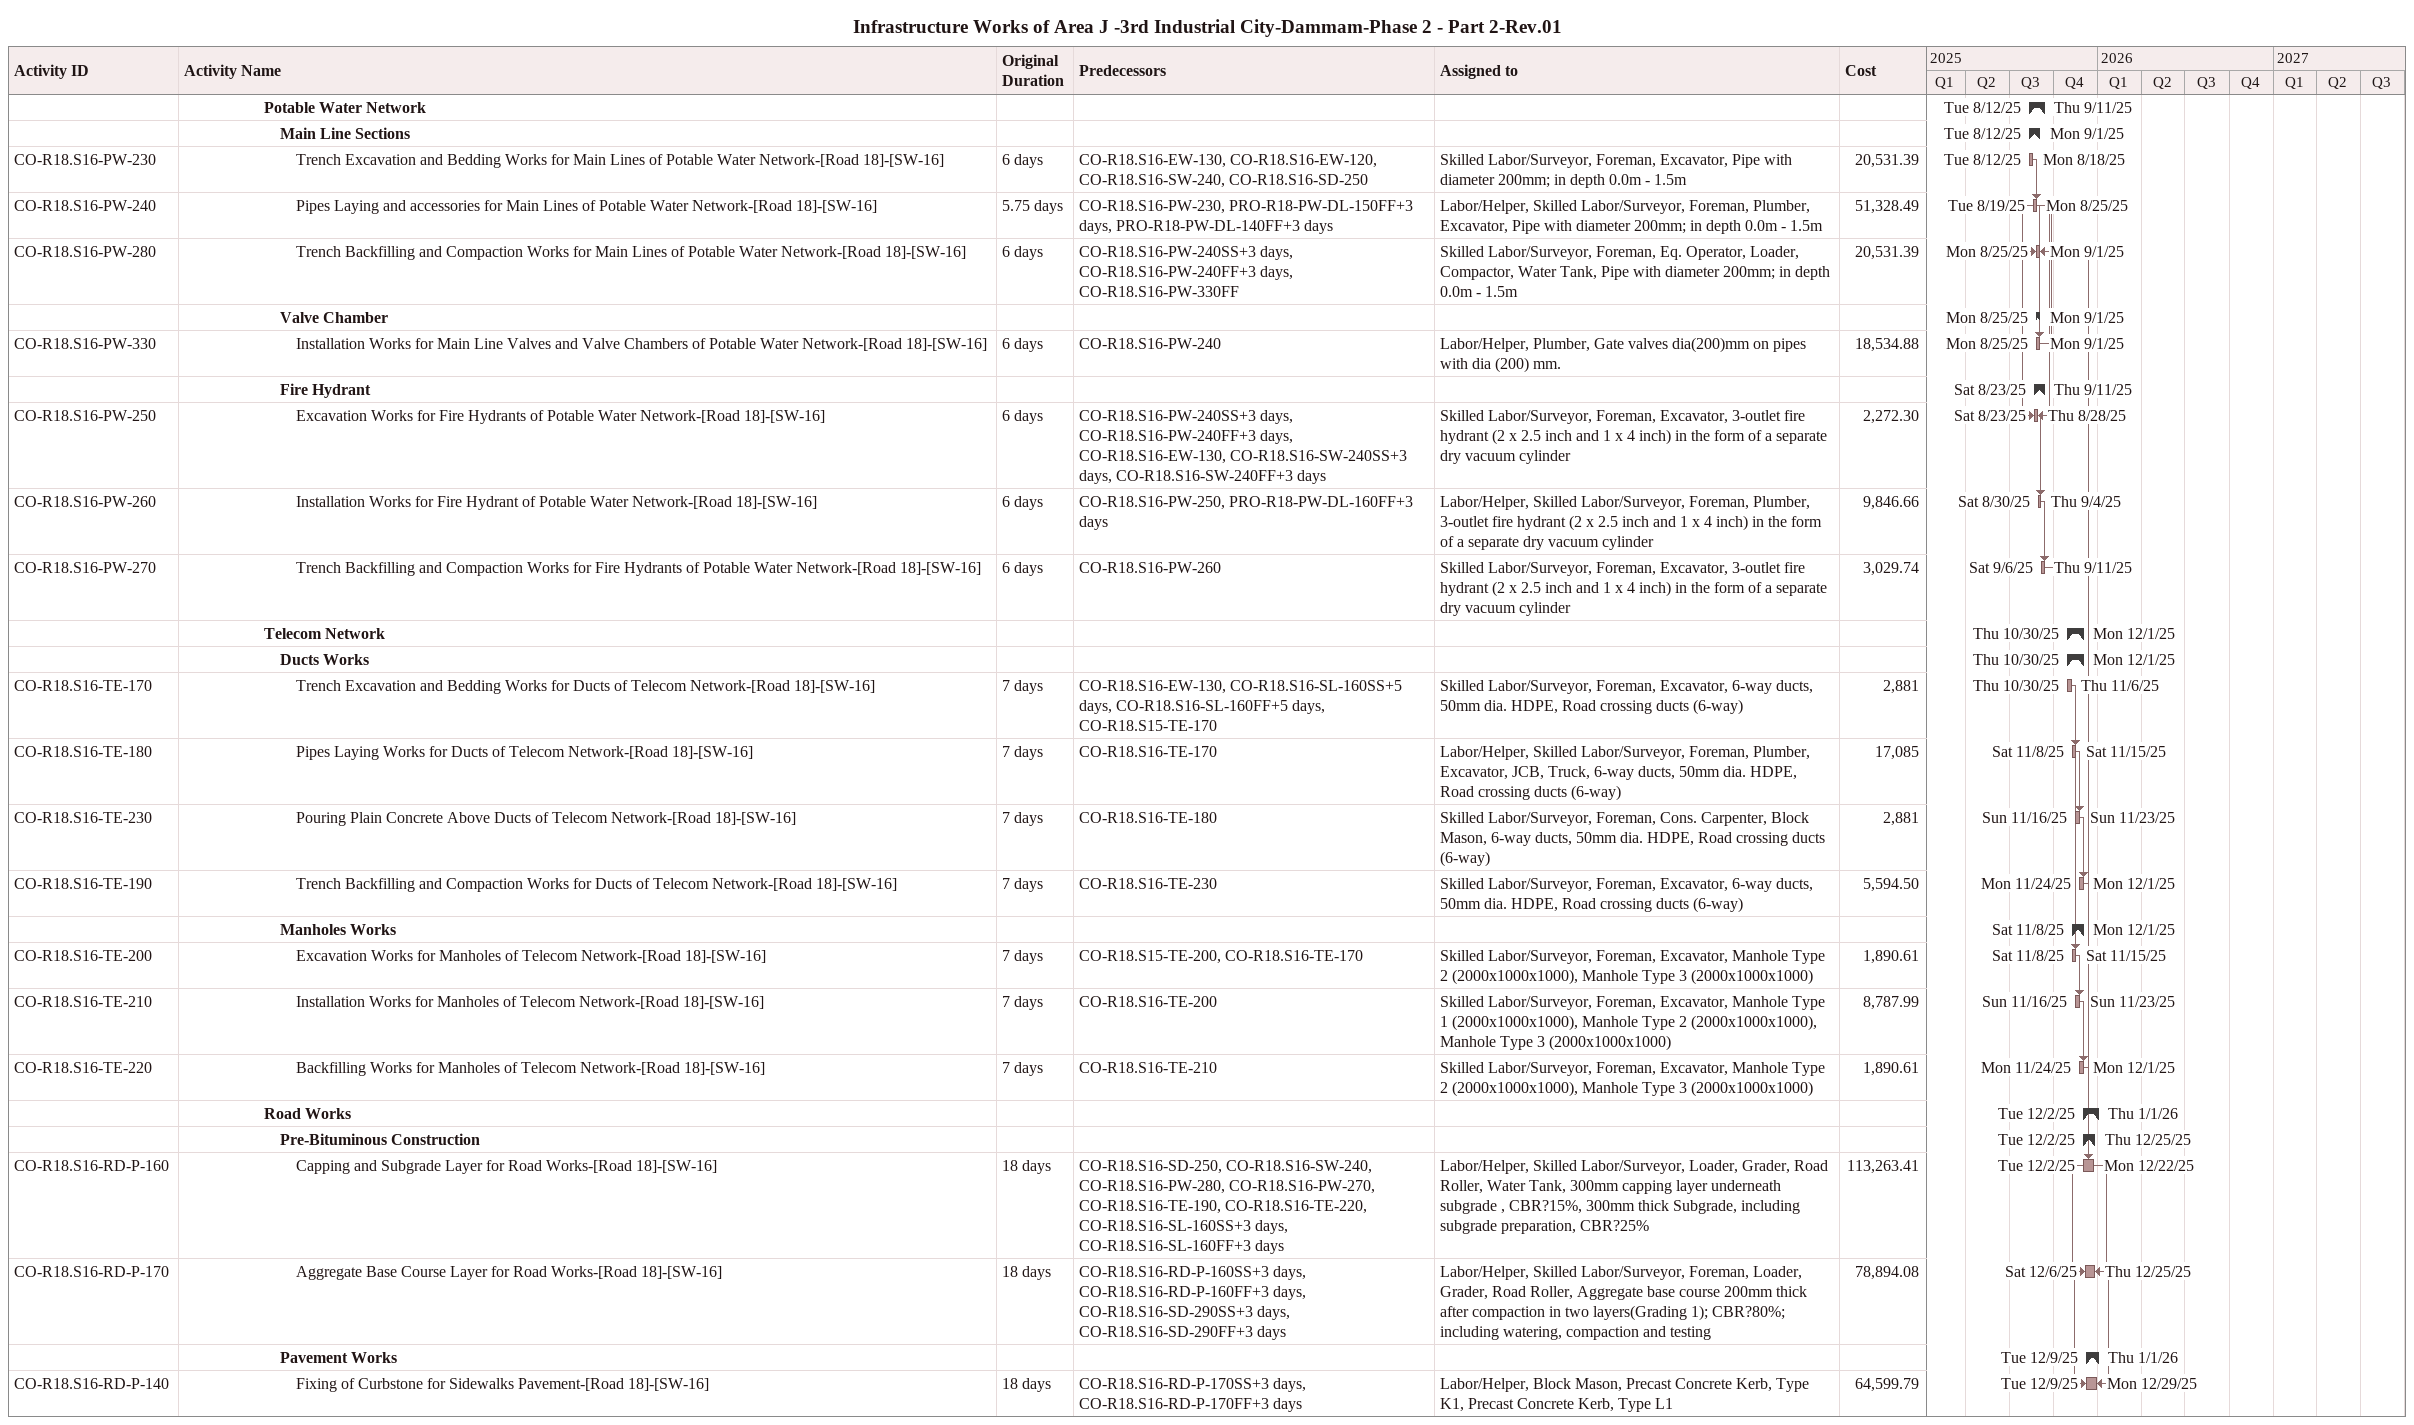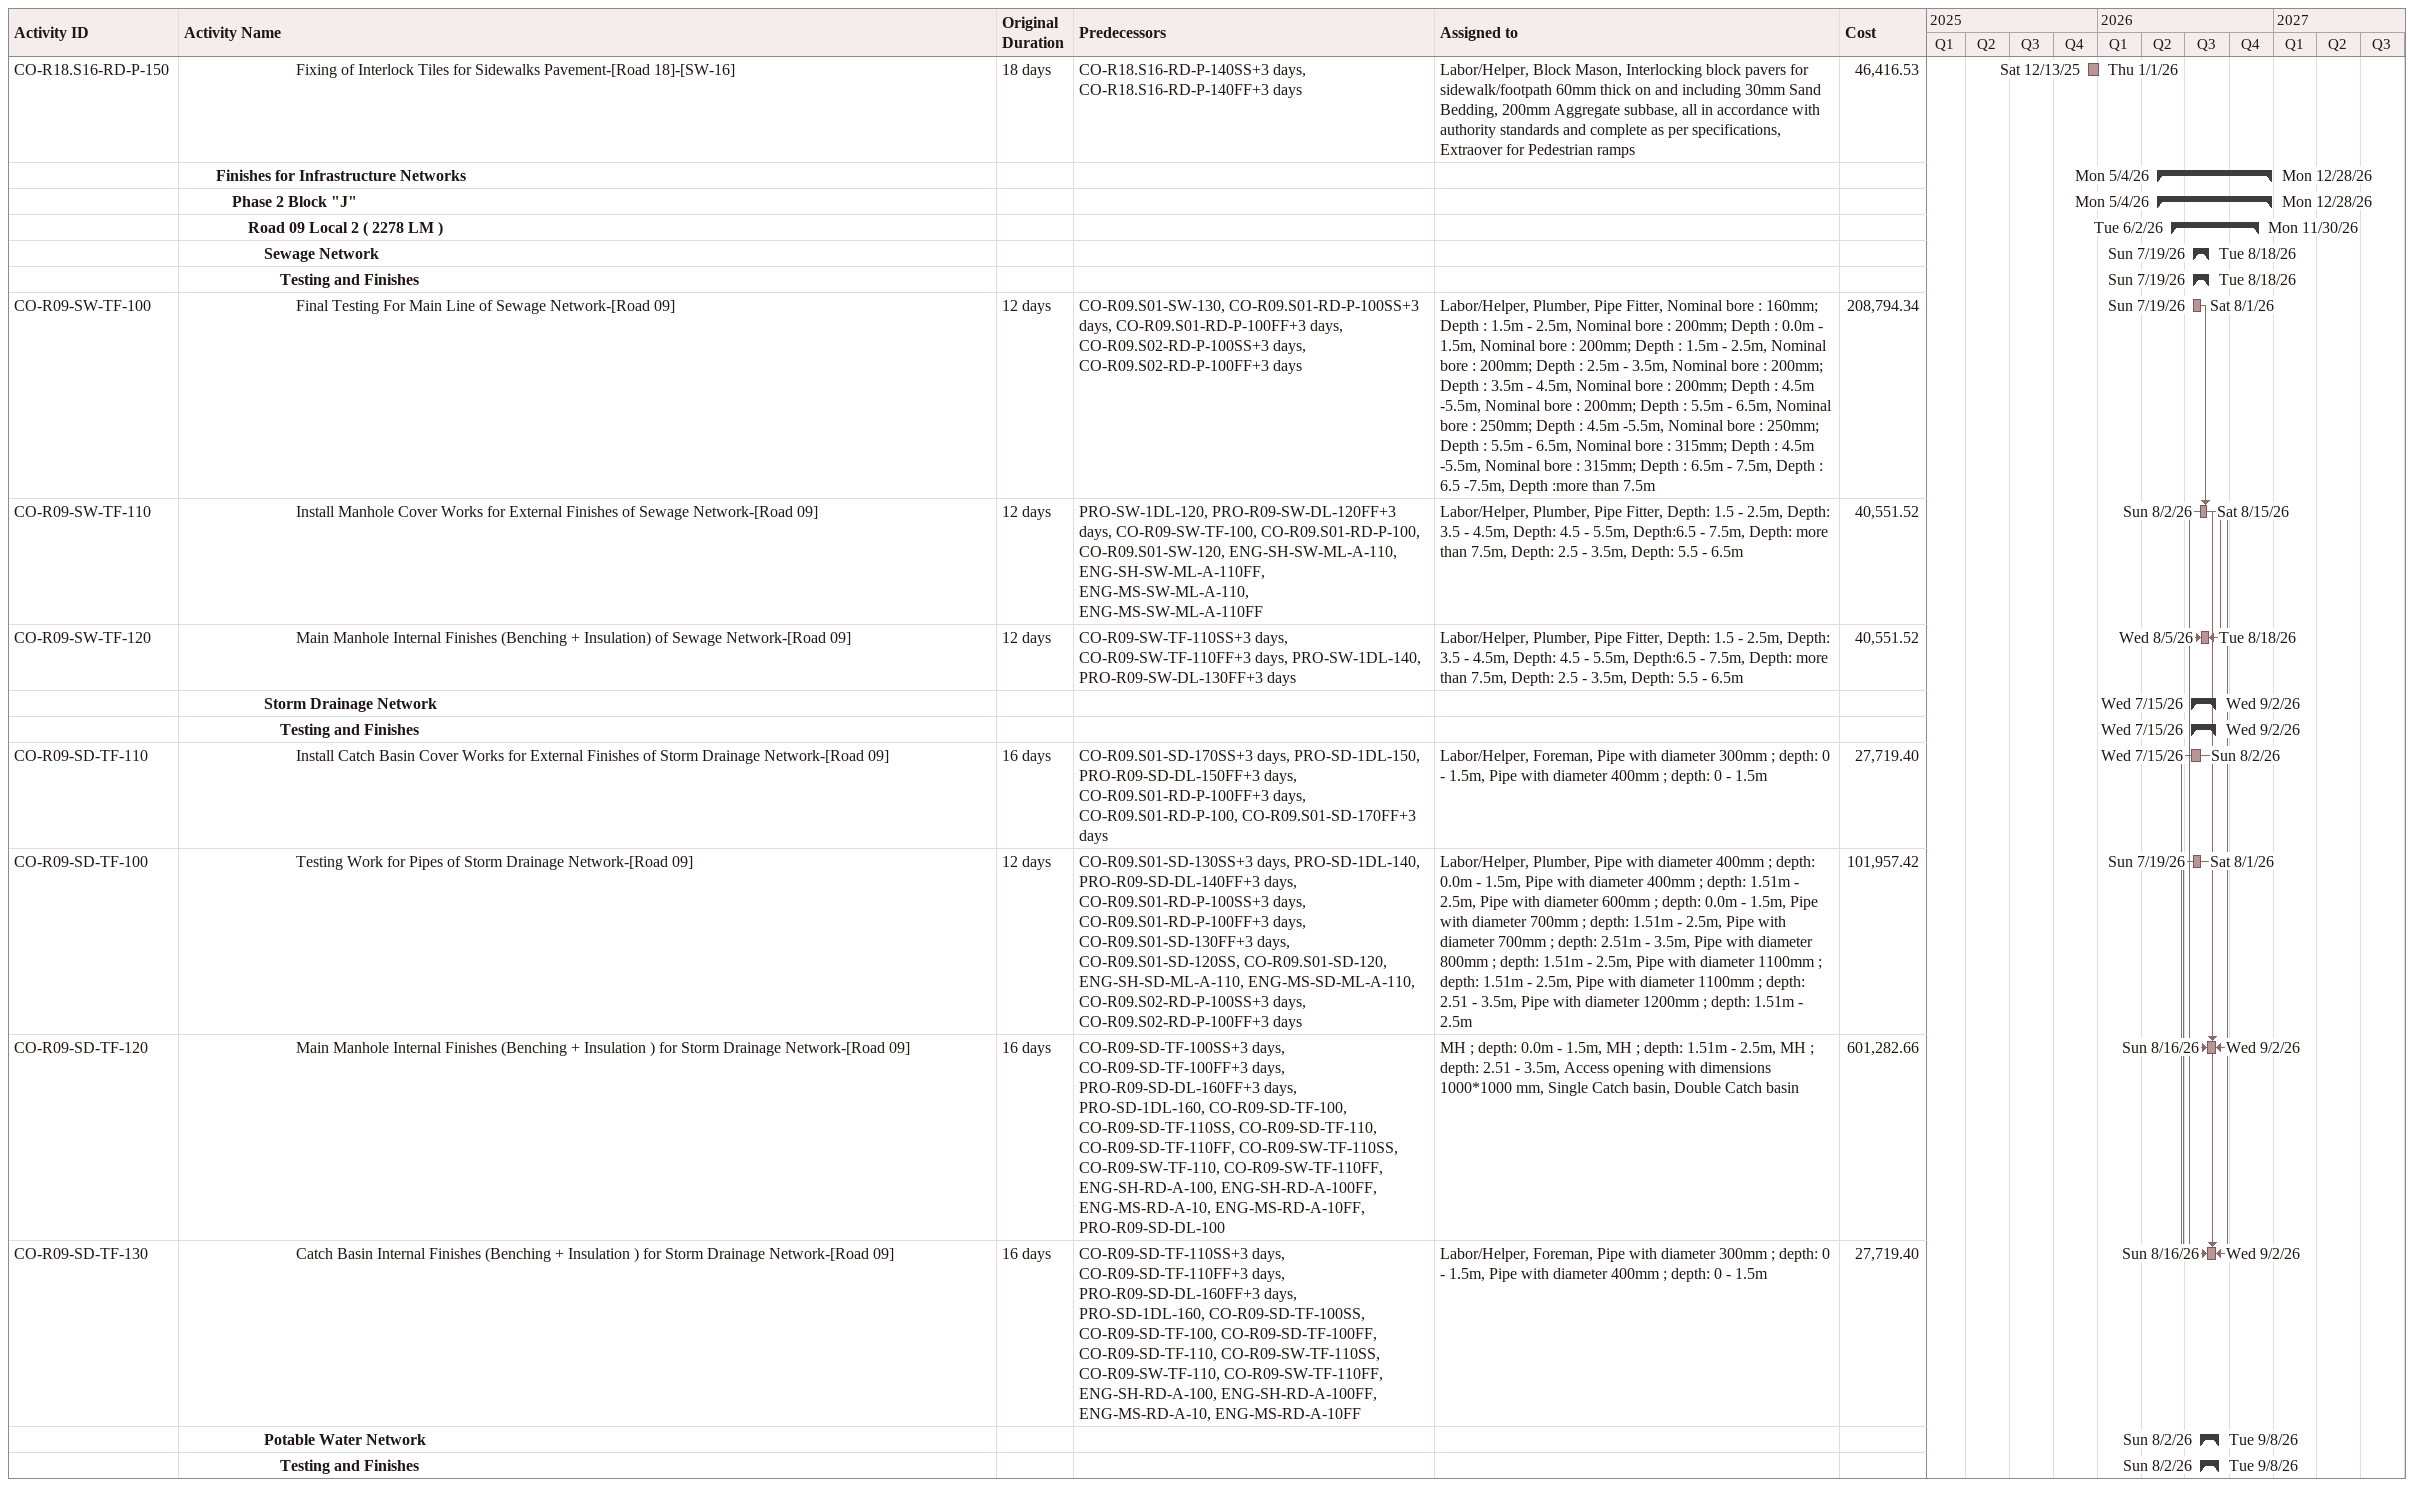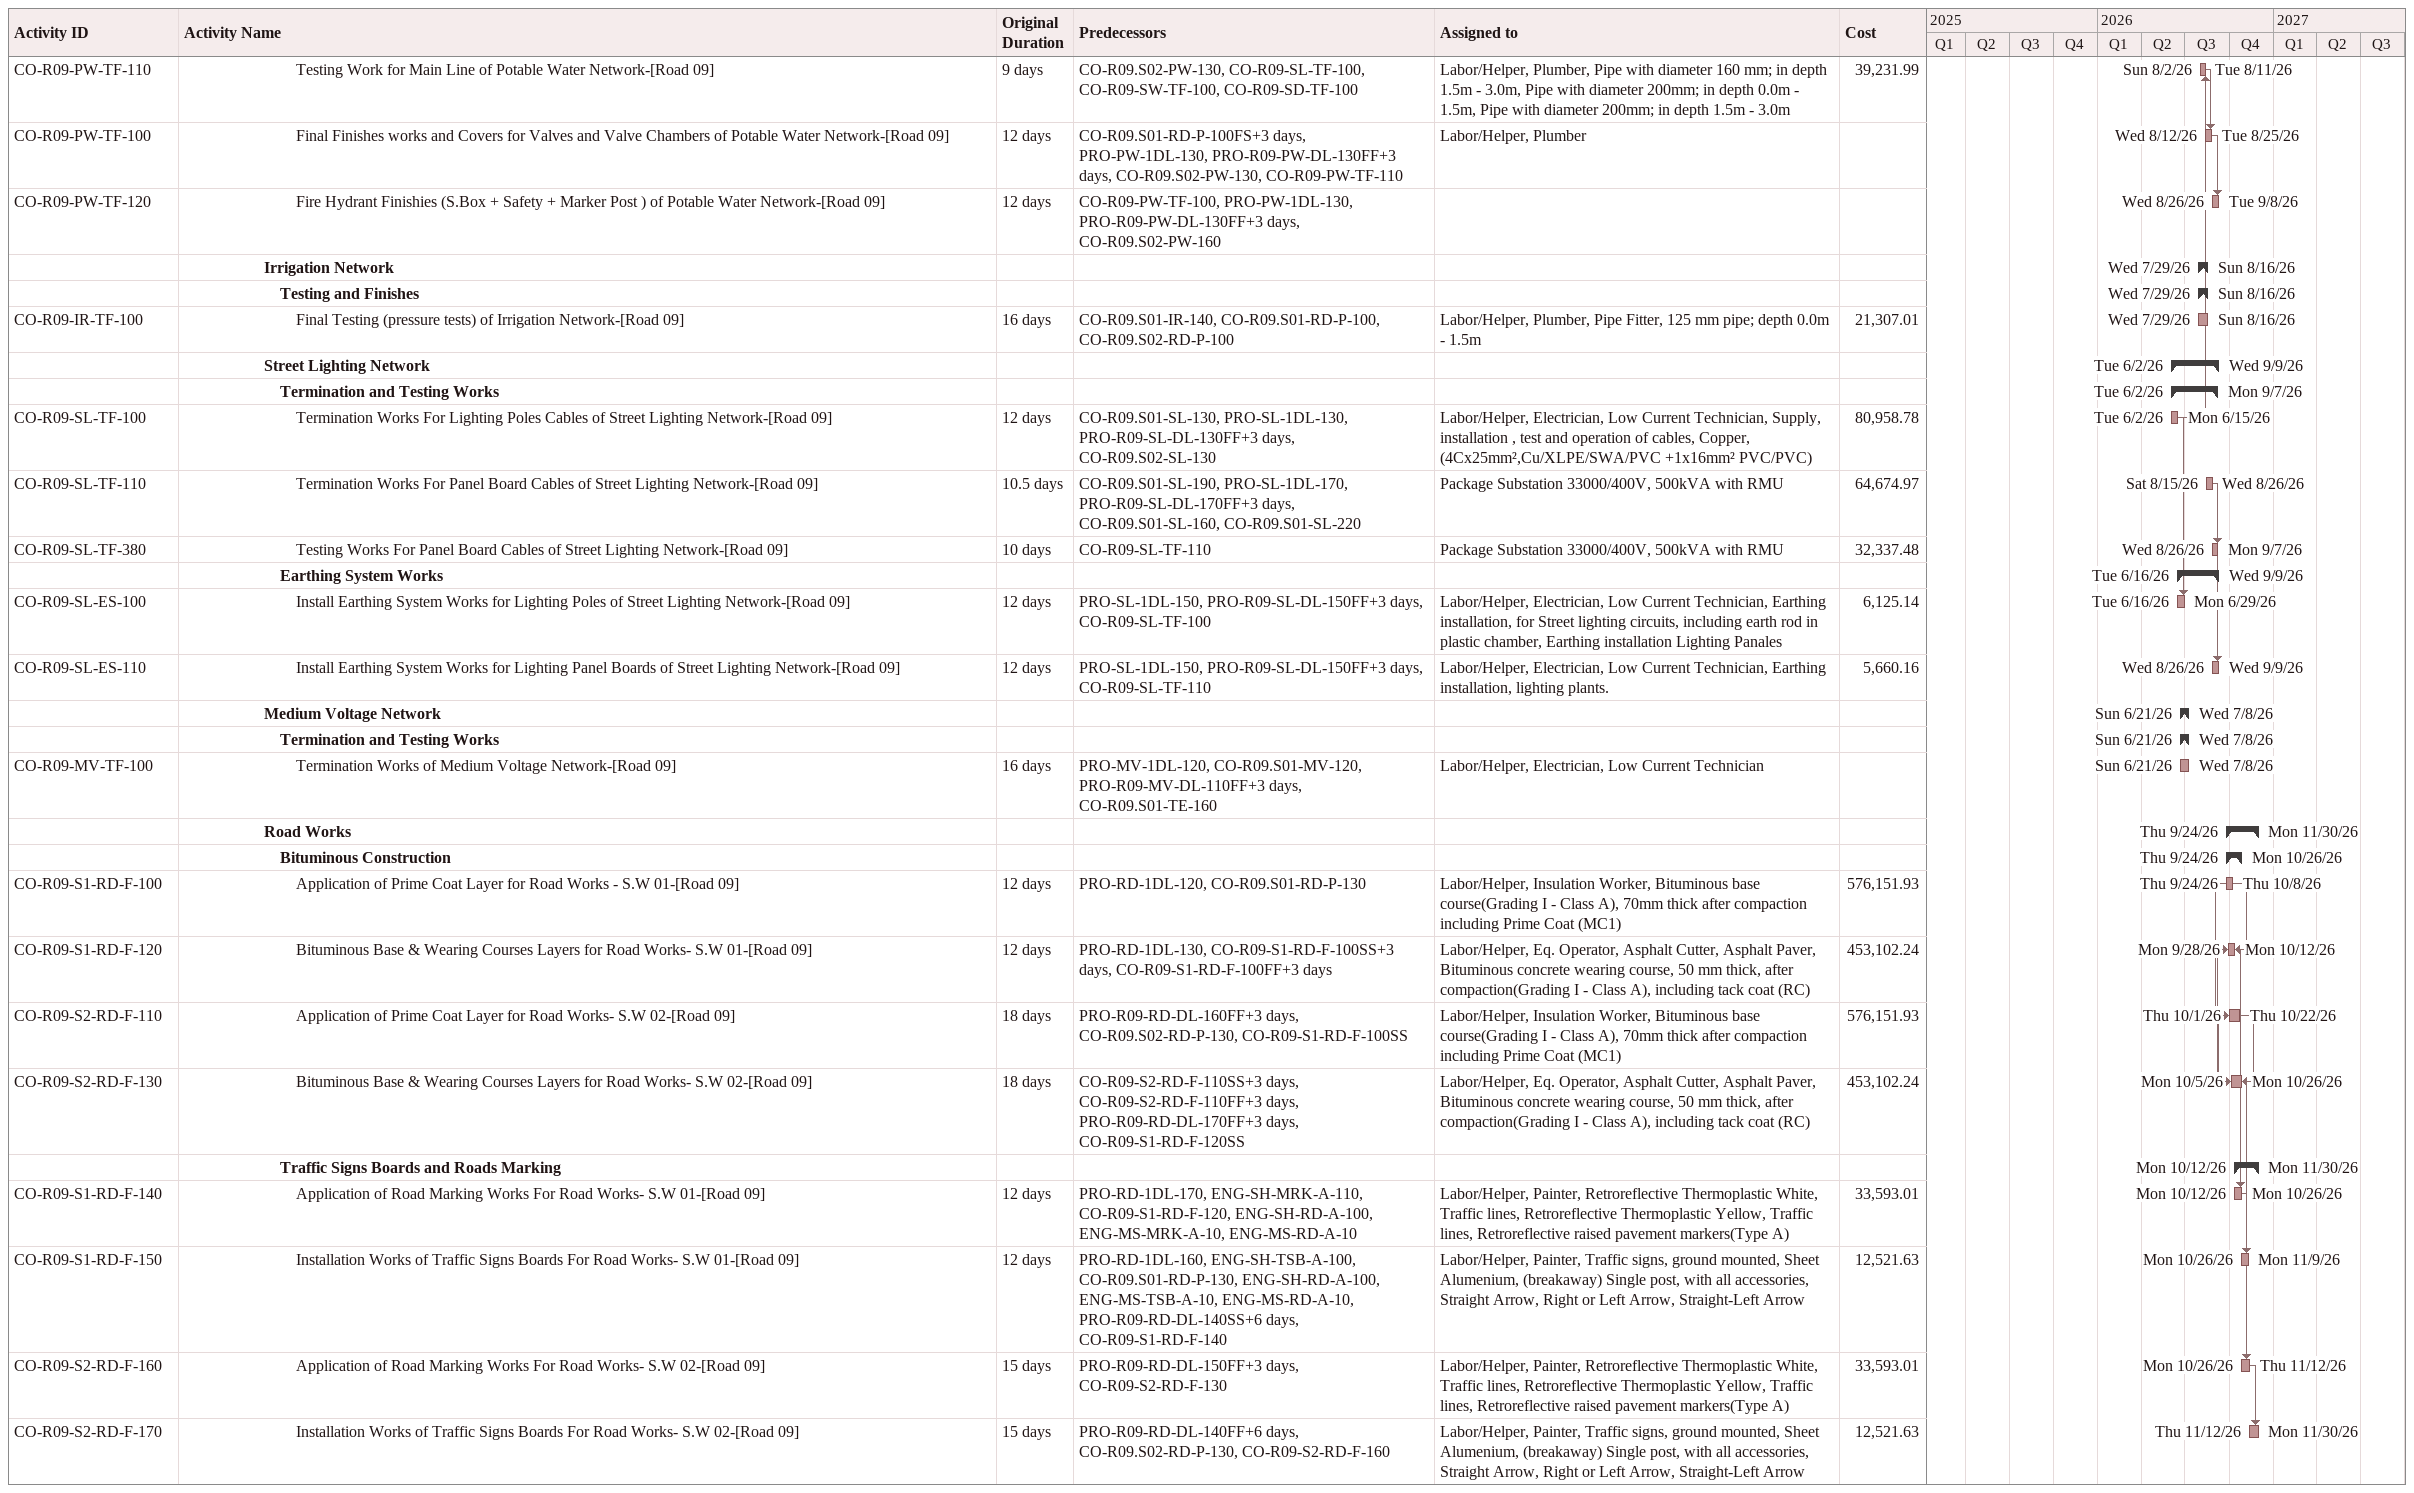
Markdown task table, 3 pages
Infrastructure Works of Area J -3rd Industrial City-Dammam-Phase 2 - Part 2-Rev.01

| ID | Level | Task | Original duration | Start | Finish | Predecessors | Resources | Cost |
|---|---|---|---|---|---|---|---|---|
|  | 6 | **Potable Water Network** |  | 2025-08-12 | 2025-09-11 |  |  |  |
|  | 7 | **Main Line Sections** |  | 2025-08-12 | 2025-09-01 |  |  |  |
| CO-R18.S16-PW-230 | 8 | Trench Excavation and Bedding Works for Main Lines of Potable Water Network-[Road 18]-[SW-16] | 6d | 2025-08-12 | 2025-08-18 | CO-R18.S16-EW-130, CO-R18.S16-EW-120, CO-R18.S16-SW-240, CO-R18.S16-SD-250 | Skilled Labor/Surveyor, Foreman, Excavator, Pipe with diameter 200mm; in depth 0.0m - 1.5m | 20531.39 |
| CO-R18.S16-PW-240 | 8 | Pipes Laying and accessories for Main Lines of Potable Water Network-[Road 18]-[SW-16] | 5.75d | 2025-08-19 | 2025-08-25 | CO-R18.S16-PW-230, PRO-R18-PW-DL-150FF+3d, PRO-R18-PW-DL-140FF+3d | Labor/Helper, Skilled Labor/Surveyor, Foreman, Plumber, Excavator, Pipe with diameter 200mm; in depth 0.0m - 1.5m | 51328.49 |
| CO-R18.S16-PW-280 | 8 | Trench Backfilling and Compaction Works for Main Lines of Potable Water Network-[Road 18]-[SW-16] | 6d | 2025-08-25 | 2025-09-01 | CO-R18.S16-PW-240SS+3d, CO-R18.S16-PW-240FF+3d, CO-R18.S16-PW-330FF | Skilled Labor/Surveyor, Foreman, Eq. Operator, Loader, Compactor, Water Tank, Pipe with diameter 200mm; in depth 0.0m - 1.5m | 20531.39 |
|  | 7 | **Valve Chamber** |  | 2025-08-25 | 2025-09-01 |  |  |  |
| CO-R18.S16-PW-330 | 8 | Installation Works for Main Line Valves and Valve Chambers of Potable Water Network-[Road 18]-[SW-16] | 6d | 2025-08-25 | 2025-09-01 | CO-R18.S16-PW-240 | Labor/Helper, Plumber, Gate valves dia(200)mm on pipes with dia (200) mm. | 18534.88 |
|  | 7 | **Fire Hydrant** |  | 2025-08-23 | 2025-09-11 |  |  |  |
| CO-R18.S16-PW-250 | 8 | Excavation Works for Fire Hydrants of Potable Water Network-[Road 18]-[SW-16] | 6d | 2025-08-23 | 2025-08-28 | CO-R18.S16-PW-240SS+3d, CO-R18.S16-PW-240FF+3d, CO-R18.S16-EW-130, CO-R18.S16-SW-240SS+3d, CO-R18.S16-SW-240FF+3d | Skilled Labor/Surveyor, Foreman, Excavator, 3-outlet fire hydrant (2 x 2.5 inch and 1 x 4 inch) in the form of a separate dry vacuum cylinder | 2272.30 |
| CO-R18.S16-PW-260 | 8 | Installation Works for Fire Hydrant of Potable Water Network-[Road 18]-[SW-16] | 6d | 2025-08-30 | 2025-09-04 | CO-R18.S16-PW-250, PRO-R18-PW-DL-160FF+3d | Labor/Helper, Skilled Labor/Surveyor, Foreman, Plumber, 3-outlet fire hydrant (2 x 2.5 inch and 1 x 4 inch) in the form of a separate dry vacuum cylinder | 9846.66 |
| CO-R18.S16-PW-270 | 8 | Trench Backfilling and Compaction Works for Fire Hydrants of Potable Water Network-[Road 18]-[SW-16] | 6d | 2025-09-06 | 2025-09-11 | CO-R18.S16-PW-260 | Skilled Labor/Surveyor, Foreman, Excavator, 3-outlet fire hydrant (2 x 2.5 inch and 1 x 4 inch) in the form of a separate dry vacuum cylinder | 3029.74 |
|  | 6 | **Telecom Network** |  | 2025-10-30 | 2025-12-01 |  |  |  |
|  | 7 | **Ducts Works** |  | 2025-10-30 | 2025-12-01 |  |  |  |
| CO-R18.S16-TE-170 | 8 | Trench Excavation and Bedding Works for Ducts of Telecom Network-[Road 18]-[SW-16] | 7d | 2025-10-30 | 2025-11-06 | CO-R18.S16-EW-130, CO-R18.S16-SL-160SS+5d, CO-R18.S16-SL-160FF+5d, CO-R18.S15-TE-170 | Skilled Labor/Surveyor, Foreman, Excavator, 6-way ducts, 50mm dia. HDPE, Road crossing ducts (6-way) | 2881 |
| CO-R18.S16-TE-180 | 8 | Pipes Laying Works for Ducts of Telecom Network-[Road 18]-[SW-16] | 7d | 2025-11-08 | 2025-11-15 | CO-R18.S16-TE-170 | Labor/Helper, Skilled Labor/Surveyor, Foreman, Plumber, Excavator, JCB, Truck, 6-way ducts, 50mm dia. HDPE, Road crossing ducts (6-way) | 17085 |
| CO-R18.S16-TE-230 | 8 | Pouring Plain Concrete Above Ducts of Telecom Network-[Road 18]-[SW-16] | 7d | 2025-11-16 | 2025-11-23 | CO-R18.S16-TE-180 | Skilled Labor/Surveyor, Foreman, Cons. Carpenter, Block Mason, 6-way ducts, 50mm dia. HDPE, Road crossing ducts (6-way) | 2881 |
| CO-R18.S16-TE-190 | 8 | Trench Backfilling and Compaction Works for Ducts of Telecom Network-[Road 18]-[SW-16] | 7d | 2025-11-24 | 2025-12-01 | CO-R18.S16-TE-230 | Skilled Labor/Surveyor, Foreman, Excavator, 6-way ducts, 50mm dia. HDPE, Road crossing ducts (6-way) | 5594.50 |
|  | 7 | **Manholes Works** |  | 2025-11-08 | 2025-12-01 |  |  |  |
| CO-R18.S16-TE-200 | 8 | Excavation Works for Manholes of Telecom Network-[Road 18]-[SW-16] | 7d | 2025-11-08 | 2025-11-15 | CO-R18.S15-TE-200, CO-R18.S16-TE-170 | Skilled Labor/Surveyor, Foreman, Excavator, Manhole Type 2 (2000x1000x1000), Manhole Type 3 (2000x1000x1000) | 1890.61 |
| CO-R18.S16-TE-210 | 8 | Installation Works for Manholes of Telecom Network-[Road 18]-[SW-16] | 7d | 2025-11-16 | 2025-11-23 | CO-R18.S16-TE-200 | Skilled Labor/Surveyor, Foreman, Excavator, Manhole Type 1 (2000x1000x1000), Manhole Type 2 (2000x1000x1000), Manhole Type 3 (2000x1000x1000) | 8787.99 |
| CO-R18.S16-TE-220 | 8 | Backfilling Works for Manholes of Telecom Network-[Road 18]-[SW-16] | 7d | 2025-11-24 | 2025-12-01 | CO-R18.S16-TE-210 | Skilled Labor/Surveyor, Foreman, Excavator, Manhole Type 2 (2000x1000x1000), Manhole Type 3 (2000x1000x1000) | 1890.61 |
|  | 6 | **Road Works** |  | 2025-12-02 | 2026-01-01 |  |  |  |
|  | 7 | **Pre-Bituminous Construction** |  | 2025-12-02 | 2025-12-25 |  |  |  |
| CO-R18.S16-RD-P-160 | 8 | Capping and Subgrade Layer for Road Works-[Road 18]-[SW-16] | 18d | 2025-12-02 | 2025-12-22 | CO-R18.S16-SD-250, CO-R18.S16-SW-240, CO-R18.S16-PW-280, CO-R18.S16-PW-270, CO-R18.S16-TE-190, CO-R18.S16-TE-220, CO-R18.S16-SL-160SS+3d, CO-R18.S16-SL-160FF+3d | Labor/Helper, Skilled Labor/Surveyor, Loader, Grader, Road Roller, Water Tank, 300mm capping layer underneath subgrade , CBR?15%, 300mm thick Subgrade, including subgrade preparation, CBR?25% | 113263.41 |
| CO-R18.S16-RD-P-170 | 8 | Aggregate Base Course Layer for Road Works-[Road 18]-[SW-16] | 18d | 2025-12-06 | 2025-12-25 | CO-R18.S16-RD-P-160SS+3d, CO-R18.S16-RD-P-160FF+3d, CO-R18.S16-SD-290SS+3d, CO-R18.S16-SD-290FF+3d | Labor/Helper, Skilled Labor/Surveyor, Foreman, Loader, Grader, Road Roller, Aggregate base course 200mm thick after compaction in two layers(Grading 1); CBR?80%; including watering, compaction and testing | 78894.08 |
|  | 7 | **Pavement Works** |  | 2025-12-09 | 2026-01-01 |  |  |  |
| CO-R18.S16-RD-P-140 | 8 | Fixing of Curbstone for Sidewalks Pavement-[Road 18]-[SW-16] | 18d | 2025-12-09 | 2025-12-29 | CO-R18.S16-RD-P-170SS+3d, CO-R18.S16-RD-P-170FF+3d | Labor/Helper, Block Mason, Precast Concrete Kerb, Type K1, Precast Concrete Kerb, Type L1 | 64599.79 |
| CO-R18.S16-RD-P-150 | 8 | Fixing of Interlock Tiles for Sidewalks Pavement-[Road 18]-[SW-16] | 18d | 2025-12-13 | 2026-01-01 | CO-R18.S16-RD-P-140SS+3d, CO-R18.S16-RD-P-140FF+3d | Labor/Helper, Block Mason, Interlocking block pavers for sidewalk/footpath 60mm thick on and including 30mm Sand Bedding, 200mm Aggregate subbase, all in accordance with authority standards and complete as per specifications, Extraover for Pedestrian ramps | 46416.53 |
|  | 3 | **Finishes for Infrastructure Networks** |  | 2026-05-04 | 2026-12-28 |  |  |  |
|  | 4 | **Phase 2 Block "J"** |  | 2026-05-04 | 2026-12-28 |  |  |  |
|  | 5 | **Road 09 Local 2 ( 2278 LM )** |  | 2026-06-02 | 2026-11-30 |  |  |  |
|  | 6 | **Sewage Network** |  | 2026-07-19 | 2026-08-18 |  |  |  |
|  | 7 | **Testing and Finishes** |  | 2026-07-19 | 2026-08-18 |  |  |  |
| CO-R09-SW-TF-100 | 8 | Final Testing For Main Line of Sewage Network-[Road 09] | 12d | 2026-07-19 | 2026-08-01 | CO-R09.S01-SW-130, CO-R09.S01-RD-P-100SS+3d, CO-R09.S01-RD-P-100FF+3d, CO-R09.S02-RD-P-100SS+3d, CO-R09.S02-RD-P-100FF+3d | Labor/Helper, Plumber, Pipe Fitter, Nominal bore : 160mm; Depth : 1.5m - 2.5m, Nominal bore : 200mm; Depth : 0.0m - 1.5m, Nominal bore : 200mm; Depth : 1.5m - 2.5m, Nominal bore : 200mm; Depth : 2.5m - 3.5m, Nominal bore : 200mm; Depth : 3.5m - 4.5m, Nominal bore : 200mm; Depth : 4.5m -5.5m, Nominal bore : 200mm; Depth : 5.5m - 6.5m, Nominal bore : 250mm; Depth : 4.5m -5.5m, Nominal bore : 250mm; Depth : 5.5m - 6.5m, Nominal bore : 315mm; Depth : 4.5m -5.5m, Nominal bore : 315mm; Depth : 6.5m - 7.5m, Depth : 6.5 -7.5m, Depth :more than 7.5m | 208794.34 |
| CO-R09-SW-TF-110 | 8 | Install Manhole Cover Works for External Finishes of Sewage Network-[Road 09] | 12d | 2026-08-02 | 2026-08-15 | PRO-SW-1DL-120, PRO-R09-SW-DL-120FF+3d, CO-R09-SW-TF-100, CO-R09.S01-RD-P-100, CO-R09.S01-SW-120, ENG-SH-SW-ML-A-110, ENG-SH-SW-ML-A-110FF, ENG-MS-SW-ML-A-110, ENG-MS-SW-ML-A-110FF | Labor/Helper, Plumber, Pipe Fitter, Depth: 1.5 - 2.5m, Depth: 3.5 - 4.5m, Depth: 4.5 - 5.5m, Depth:6.5 - 7.5m, Depth: more than 7.5m, Depth: 2.5 - 3.5m, Depth: 5.5 - 6.5m | 40551.52 |
| CO-R09-SW-TF-120 | 8 | Main Manhole Internal Finishes (Benching + Insulation) of Sewage Network-[Road 09] | 12d | 2026-08-05 | 2026-08-18 | CO-R09-SW-TF-110SS+3d, CO-R09-SW-TF-110FF+3d, PRO-SW-1DL-140, PRO-R09-SW-DL-130FF+3d | Labor/Helper, Plumber, Pipe Fitter, Depth: 1.5 - 2.5m, Depth: 3.5 - 4.5m, Depth: 4.5 - 5.5m, Depth:6.5 - 7.5m, Depth: more than 7.5m, Depth: 2.5 - 3.5m, Depth: 5.5 - 6.5m | 40551.52 |
|  | 6 | **Storm Drainage Network** |  | 2026-07-15 | 2026-09-02 |  |  |  |
|  | 7 | **Testing and Finishes** |  | 2026-07-15 | 2026-09-02 |  |  |  |
| CO-R09-SD-TF-110 | 8 | Install Catch Basin Cover Works for External Finishes of Storm Drainage Network-[Road 09] | 16d | 2026-07-15 | 2026-08-02 | CO-R09.S01-SD-170SS+3d, PRO-SD-1DL-150, PRO-R09-SD-DL-150FF+3d, CO-R09.S01-RD-P-100FF+3d, CO-R09.S01-RD-P-100, CO-R09.S01-SD-170FF+3d | Labor/Helper, Foreman, Pipe with diameter 300mm ; depth: 0 - 1.5m, Pipe with diameter 400mm ; depth: 0 - 1.5m | 27719.40 |
| CO-R09-SD-TF-100 | 8 | Testing Work for Pipes of Storm Drainage Network-[Road 09] | 12d | 2026-07-19 | 2026-08-01 | CO-R09.S01-SD-130SS+3d, PRO-SD-1DL-140, PRO-R09-SD-DL-140FF+3d, CO-R09.S01-RD-P-100SS+3d, CO-R09.S01-RD-P-100FF+3d, CO-R09.S01-SD-130FF+3d, CO-R09.S01-SD-120SS, CO-R09.S01-SD-120, ENG-SH-SD-ML-A-110, ENG-MS-SD-ML-A-110, CO-R09.S02-RD-P-100SS+3d, CO-R09.S02-RD-P-100FF+3d | Labor/Helper, Plumber, Pipe with diameter 400mm ; depth: 0.0m - 1.5m, Pipe with diameter 400mm ; depth: 1.51m - 2.5m, Pipe with diameter 600mm ; depth: 0.0m - 1.5m, Pipe with diameter 700mm ; depth: 1.51m - 2.5m, Pipe with diameter 700mm ; depth: 2.51m - 3.5m, Pipe with diameter 800mm ; depth: 1.51m - 2.5m, Pipe with diameter 1100mm ; depth: 1.51m - 2.5m, Pipe with diameter 1100mm ; depth: 2.51 - 3.5m, Pipe with diameter 1200mm ; depth: 1.51m - 2.5m | 101957.42 |
| CO-R09-SD-TF-120 | 8 | Main Manhole Internal Finishes (Benching + Insulation ) for Storm Drainage Network-[Road 09] | 16d | 2026-08-16 | 2026-09-02 | CO-R09-SD-TF-100SS+3d, CO-R09-SD-TF-100FF+3d, PRO-R09-SD-DL-160FF+3d, PRO-SD-1DL-160, CO-R09-SD-TF-100, CO-R09-SD-TF-110SS, CO-R09-SD-TF-110, CO-R09-SD-TF-110FF, CO-R09-SW-TF-110SS, CO-R09-SW-TF-110, CO-R09-SW-TF-110FF, ENG-SH-RD-A-100, ENG-SH-RD-A-100FF, ENG-MS-RD-A-10, ENG-MS-RD-A-10FF, PRO-R09-SD-DL-100 | MH ; depth: 0.0m - 1.5m, MH ; depth: 1.51m - 2.5m, MH ; depth: 2.51 - 3.5m, Access opening with dimensions 1000*1000 mm, Single Catch basin, Double Catch basin | 601282.66 |
| CO-R09-SD-TF-130 | 8 | Catch Basin Internal Finishes (Benching + Insulation ) for Storm Drainage Network-[Road 09] | 16d | 2026-08-16 | 2026-09-02 | CO-R09-SD-TF-110SS+3d, CO-R09-SD-TF-110FF+3d, PRO-R09-SD-DL-160FF+3d, PRO-SD-1DL-160, CO-R09-SD-TF-100SS, CO-R09-SD-TF-100, CO-R09-SD-TF-100FF, CO-R09-SD-TF-110, CO-R09-SW-TF-110SS, CO-R09-SW-TF-110, CO-R09-SW-TF-110FF, ENG-SH-RD-A-100, ENG-SH-RD-A-100FF, ENG-MS-RD-A-10, ENG-MS-RD-A-10FF | Labor/Helper, Foreman, Pipe with diameter 300mm ; depth: 0 - 1.5m, Pipe with diameter 400mm ; depth: 0 - 1.5m | 27719.40 |
|  | 6 | **Potable Water Network** |  | 2026-08-02 | 2026-09-08 |  |  |  |
|  | 7 | **Testing and Finishes** |  | 2026-08-02 | 2026-09-08 |  |  |  |
| CO-R09-PW-TF-110 | 8 | Testing Work for Main Line of Potable Water Network-[Road 09] | 9d | 2026-08-02 | 2026-08-11 | CO-R09.S02-PW-130, CO-R09-SL-TF-100, CO-R09-SW-TF-100, CO-R09-SD-TF-100 | Labor/Helper, Plumber, Pipe with diameter 160 mm; in depth 1.5m - 3.0m, Pipe with diameter 200mm; in depth 0.0m - 1.5m, Pipe with diameter 200mm; in depth 1.5m - 3.0m | 39231.99 |
| CO-R09-PW-TF-100 | 8 | Final Finishes works and Covers for Valves and Valve Chambers of Potable Water Network-[Road 09] | 12d | 2026-08-12 | 2026-08-25 | CO-R09.S01-RD-P-100FS+3d, PRO-PW-1DL-130, PRO-R09-PW-DL-130FF+3d, CO-R09.S02-PW-130, CO-R09-PW-TF-110 | Labor/Helper, Plumber |  |
| CO-R09-PW-TF-120 | 8 | Fire Hydrant Finishies (S.Box + Safety + Marker Post ) of Potable Water Network-[Road 09] | 12d | 2026-08-26 | 2026-09-08 | CO-R09-PW-TF-100, PRO-PW-1DL-130, PRO-R09-PW-DL-130FF+3d, CO-R09.S02-PW-160 |  |  |
|  | 6 | **Irrigation Network** |  | 2026-07-29 | 2026-08-16 |  |  |  |
|  | 7 | **Testing and Finishes** |  | 2026-07-29 | 2026-08-16 |  |  |  |
| CO-R09-IR-TF-100 | 8 | Final Testing (pressure tests) of Irrigation Network-[Road 09] | 16d | 2026-07-29 | 2026-08-16 | CO-R09.S01-IR-140, CO-R09.S01-RD-P-100, CO-R09.S02-RD-P-100 | Labor/Helper, Plumber, Pipe Fitter, 125 mm pipe; depth 0.0m - 1.5m | 21307.01 |
|  | 6 | **Street Lighting Network** |  | 2026-06-02 | 2026-09-09 |  |  |  |
|  | 7 | **Termination and Testing Works** |  | 2026-06-02 | 2026-09-07 |  |  |  |
| CO-R09-SL-TF-100 | 8 | Termination Works For Lighting Poles Cables of Street Lighting Network-[Road 09] | 12d | 2026-06-02 | 2026-06-15 | CO-R09.S01-SL-130, PRO-SL-1DL-130, PRO-R09-SL-DL-130FF+3d, CO-R09.S02-SL-130 | Labor/Helper, Electrician, Low Current Technician, Supply, installation , test and operation of cables, Copper, (4Cx25mm²,Cu/XLPE/SWA/PVC +1x16mm² PVC/PVC) | 80958.78 |
| CO-R09-SL-TF-110 | 8 | Termination Works For Panel Board Cables of Street Lighting Network-[Road 09] | 10.5d | 2026-08-15 | 2026-08-26 | CO-R09.S01-SL-190, PRO-SL-1DL-170, PRO-R09-SL-DL-170FF+3d, CO-R09.S01-SL-160, CO-R09.S01-SL-220 | Package Substation 33000/400V, 500kVA with RMU | 64674.97 |
| CO-R09-SL-TF-380 | 8 | Testing Works For Panel Board Cables of Street Lighting Network-[Road 09] | 10d | 2026-08-26 | 2026-09-07 | CO-R09-SL-TF-110 | Package Substation 33000/400V, 500kVA with RMU | 32337.48 |
|  | 7 | **Earthing System Works** |  | 2026-06-16 | 2026-09-09 |  |  |  |
| CO-R09-SL-ES-100 | 8 | Install Earthing System Works for Lighting Poles of Street Lighting Network-[Road 09] | 12d | 2026-06-16 | 2026-06-29 | PRO-SL-1DL-150, PRO-R09-SL-DL-150FF+3d, CO-R09-SL-TF-100 | Labor/Helper, Electrician, Low Current Technician, Earthing installation, for Street lighting circuits, including earth rod in plastic chamber, Earthing installation Lighting Panales | 6125.14 |
| CO-R09-SL-ES-110 | 8 | Install Earthing System Works for Lighting Panel Boards of Street Lighting Network-[Road 09] | 12d | 2026-08-26 | 2026-09-09 | PRO-SL-1DL-150, PRO-R09-SL-DL-150FF+3d, CO-R09-SL-TF-110 | Labor/Helper, Electrician, Low Current Technician, Earthing installation, lighting plants. | 5660.16 |
|  | 6 | **Medium Voltage Network** |  | 2026-06-21 | 2026-07-08 |  |  |  |
|  | 7 | **Termination and Testing Works** |  | 2026-06-21 | 2026-07-08 |  |  |  |
| CO-R09-MV-TF-100 | 8 | Termination Works of Medium Voltage Network-[Road 09] | 16d | 2026-06-21 | 2026-07-08 | PRO-MV-1DL-120, CO-R09.S01-MV-120, PRO-R09-MV-DL-110FF+3d, CO-R09.S01-TE-160 | Labor/Helper, Electrician, Low Current Technician |  |
|  | 6 | **Road Works** |  | 2026-09-24 | 2026-11-30 |  |  |  |
|  | 7 | **Bituminous Construction** |  | 2026-09-24 | 2026-10-26 |  |  |  |
| CO-R09-S1-RD-F-100 | 8 | Application of Prime Coat Layer for Road Works - S.W 01-[Road 09] | 12d | 2026-09-24 | 2026-10-08 | PRO-RD-1DL-120, CO-R09.S01-RD-P-130 | Labor/Helper, Insulation Worker, Bituminous base course(Grading I - Class A), 70mm thick after compaction including Prime Coat (MC1) | 576151.93 |
| CO-R09-S1-RD-F-120 | 8 | Bituminous Base & Wearing Courses Layers for Road Works- S.W 01-[Road 09] | 12d | 2026-09-28 | 2026-10-12 | PRO-RD-1DL-130, CO-R09-S1-RD-F-100SS+3d, CO-R09-S1-RD-F-100FF+3d | Labor/Helper, Eq. Operator, Asphalt Cutter, Asphalt Paver, Bituminous concrete wearing course, 50 mm thick, after compaction(Grading I - Class A), including tack coat (RC) | 453102.24 |
| CO-R09-S2-RD-F-110 | 8 | Application of Prime Coat Layer for Road Works- S.W 02-[Road 09] | 18d | 2026-10-01 | 2026-10-22 | PRO-R09-RD-DL-160FF+3d, CO-R09.S02-RD-P-130, CO-R09-S1-RD-F-100SS | Labor/Helper, Insulation Worker, Bituminous base course(Grading I - Class A), 70mm thick after compaction including Prime Coat (MC1) | 576151.93 |
| CO-R09-S2-RD-F-130 | 8 | Bituminous Base & Wearing Courses Layers for Road Works- S.W 02-[Road 09] | 18d | 2026-10-05 | 2026-10-26 | CO-R09-S2-RD-F-110SS+3d, CO-R09-S2-RD-F-110FF+3d, PRO-R09-RD-DL-170FF+3d, CO-R09-S1-RD-F-120SS | Labor/Helper, Eq. Operator, Asphalt Cutter, Asphalt Paver, Bituminous concrete wearing course, 50 mm thick, after compaction(Grading I - Class A), including tack coat (RC) | 453102.24 |
|  | 7 | **Traffic Signs Boards and Roads Marking** |  | 2026-10-12 | 2026-11-30 |  |  |  |
| CO-R09-S1-RD-F-140 | 8 | Application of Road Marking Works For Road Works- S.W 01-[Road 09] | 12d | 2026-10-12 | 2026-10-26 | PRO-RD-1DL-170, ENG-SH-MRK-A-110, CO-R09-S1-RD-F-120, ENG-SH-RD-A-100, ENG-MS-MRK-A-10, ENG-MS-RD-A-10 | Labor/Helper, Painter, Retroreflective Thermoplastic White, Traffic lines, Retroreflective Thermoplastic Yellow, Traffic lines, Retroreflective raised pavement markers(Type A) | 33593.01 |
| CO-R09-S1-RD-F-150 | 8 | Installation Works of Traffic Signs Boards For Road Works- S.W 01-[Road 09] | 12d | 2026-10-26 | 2026-11-09 | PRO-RD-1DL-160, ENG-SH-TSB-A-100, CO-R09.S01-RD-P-130, ENG-SH-RD-A-100, ENG-MS-TSB-A-10, ENG-MS-RD-A-10, PRO-R09-RD-DL-140SS+6d, CO-R09-S1-RD-F-140 | Labor/Helper, Painter, Traffic signs, ground mounted, Sheet Alumenium, (breakaway) Single post, with all accessories, Straight Arrow, Right or Left Arrow, Straight-Left Arrow | 12521.63 |
| CO-R09-S2-RD-F-160 | 8 | Application of Road Marking Works For Road Works- S.W 02-[Road 09] | 15d | 2026-10-26 | 2026-11-12 | PRO-R09-RD-DL-150FF+3d, CO-R09-S2-RD-F-130 | Labor/Helper, Painter, Retroreflective Thermoplastic White, Traffic lines, Retroreflective Thermoplastic Yellow, Traffic lines, Retroreflective raised pavement markers(Type A) | 33593.01 |
| CO-R09-S2-RD-F-170 | 8 | Installation Works of Traffic Signs Boards For Road Works- S.W 02-[Road 09] | 15d | 2026-11-12 | 2026-11-30 | PRO-R09-RD-DL-140FF+6d, CO-R09.S02-RD-P-130, CO-R09-S2-RD-F-160 | Labor/Helper, Painter, Traffic signs, ground mounted, Sheet Alumenium, (breakaway) Single post, with all accessories, Straight Arrow, Right or Left Arrow, Straight-Left Arrow | 12521.63 |
